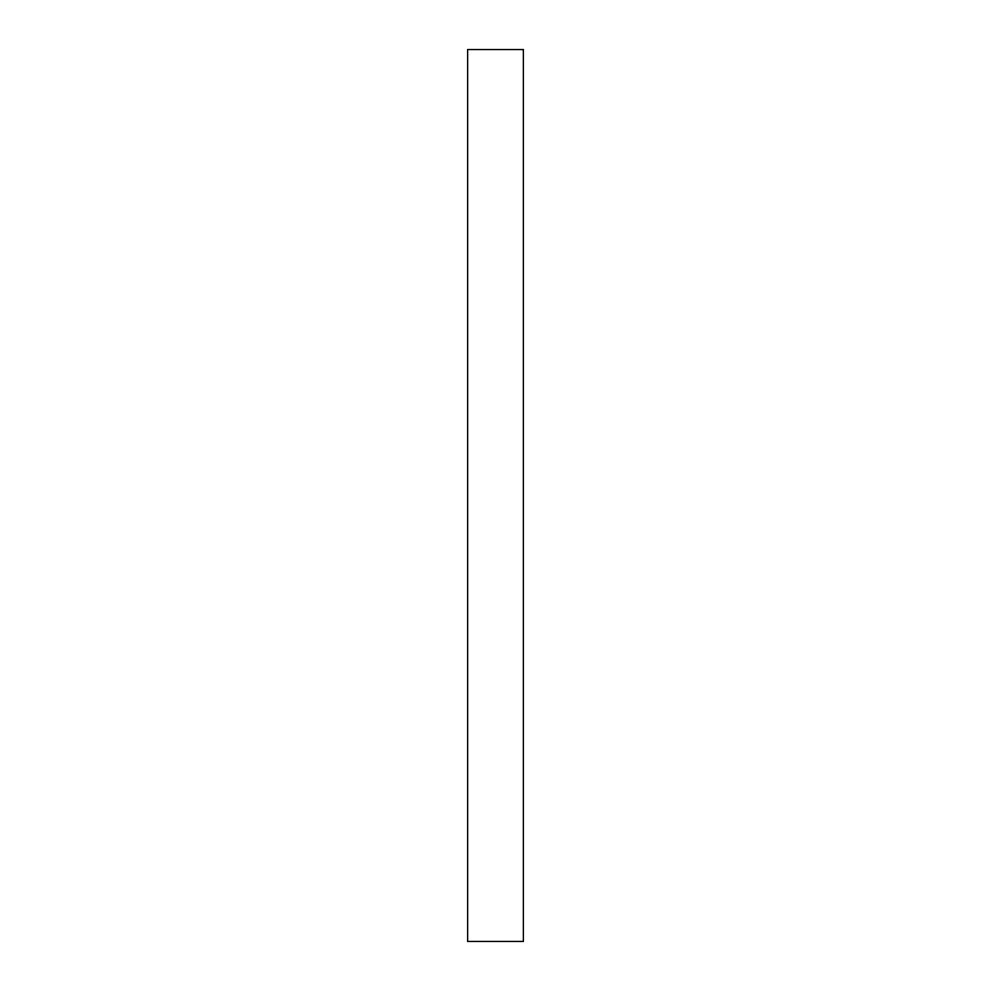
<?xml version="1.0" encoding="UTF-8"?>
<svg xmlns="http://www.w3.org/2000/svg" width="991" height="991" viewBox="0 0 991 991"><rect width="100%" height="100%" fill="white"/><g stroke="black" fill="none" stroke-linecap="round" stroke-linejoin="round"><path stroke-width="1.49" d="M523.372 49.55L467.628 49.55L467.628 941.45L523.372 941.45L523.372 49.55"/></g></svg>
